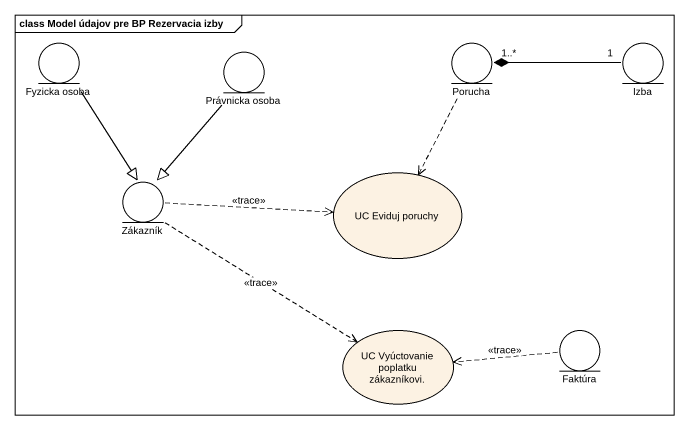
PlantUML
@startuml
mainframe class Model údajov pre BP Rezervacia izby
entity "Fyzicka osoba" as Fyzicka_osoba
entity "Právnicka osoba" as Právnicka_osoba
entity Porucha
entity Izba
entity Zákazník
usecase "UC Eviduj poruchy" as UC_Eviduj_poruchy
usecase "UC Vyúctovanie poplatku zákazníkovi." as UC_Vyúctovanie_poplatku
entity Faktúra
Fyzicka_osoba --|> Zákazník
Právnicka_osoba --|> Zákazník
Porucha ..> UC_Eviduj_poruchy
Izba "1" -left-* "1..*" Porucha
Zákazník .right.> UC_Eviduj_poruchy : <<trace>>
Zákazník .right.> UC_Vyúctovanie_poplatku : <<trace>>
Faktúra .left.> UC_Vyúctovanie_poplatku : <<trace>>
@enduml
